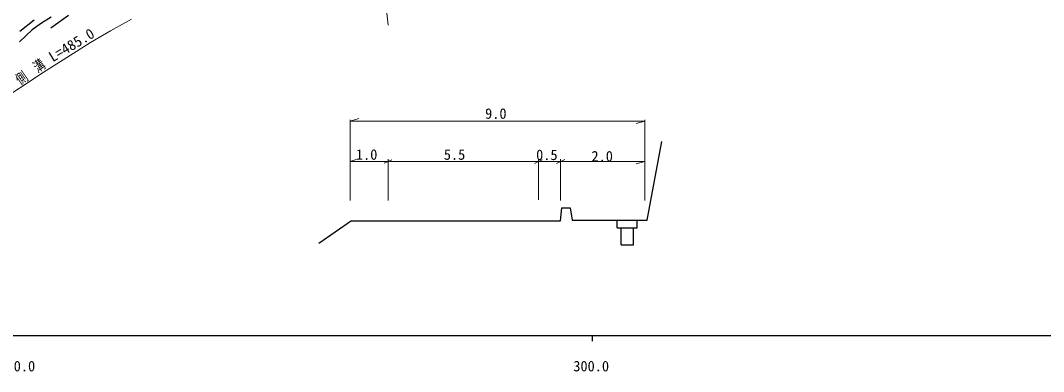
# Model space of a CAD drawing. Units: millimetres, scale not verified. Extents: x 40000 to 680000, y 20000 to 380000.
# Drawn here: x 268395 to 446668, y 198715 to 259901 of the extents above; entities that cross this region are included whole.
import ezdxf
from ezdxf.enums import TextEntityAlignment as Align

# ---------------------------------------------------------------- set-up
doc = ezdxf.new("R2010")
doc.units = ezdxf.units.MM
doc.header["$LTSCALE"] = 1000
for name, color, linetype, lineweight in [('M-BGD', 7, 'Continuous', 25), ('M-STR-HTXT', 7, 'Continuous', 13), ('M-TTL-BAND', 7, 'Continuous', 25)]:
    doc.layers.add(name, color=color, linetype=linetype, lineweight=lineweight)
doc.styles.add('ＭＳ ゴシック', font='')
doc.styles.get('ＭＳ ゴシック').set_extended_font_data('MS Gothic')

msp = doc.modelspace()

# ---------------------------------------------------------------- linework, layer by layer
at = {"layer": 'M-BGD'}
for p, q in [((377577, 225098), (380184, 238811)), ((362520, 224994), (362731, 227251)), ((362731, 227251), (364204, 227251)), ((364204, 227251), (364544, 225098)), ((326092, 224994), (320374, 221006)), ((326092, 224994), (362520, 224994)), ((364544, 225098), (377577, 225098)), ((372364, 223738), (372364, 225098)), ((375877, 223738), (375877, 225098)), ((372364, 223738), (375877, 223738)), ((373044, 220791), (373044, 223738)), ((375197, 220791), (375197, 223738)), ((373044, 220791), (375197, 220791))]:
    msp.add_line(p, q, dxfattribs=at)
for points in [[(273742, 260479), (272051, 259404), (270430, 258240), (268217, 256185)], [(276770, 260784), (273671, 258539)], [(270805, 259942), (268294, 257950)]]:
    msp.add_lwpolyline(points, dxfattribs=at)
at = {"layer": 'M-STR-HTXT'}
for p, q in [((327152, 304884), (332473, 259059)), ((325833, 228506), (325833, 242578)), ((325845, 242351), (327339, 242792)), ((377217, 228506), (377217, 242609)), ((326831, 242365), (325845, 242351)), ((326831, 242365), (375713, 242365)), ((377211, 242350), (375707, 241945)), ((375713, 242365), (377211, 242350)), ((325781, 235317), (327275, 235757)), ((326638, 235329), (325781, 235317)), ((326638, 235329), (376004, 235329)), ((331750, 235036), (333126, 235598)), ((332442, 228506), (332442, 235755)), ((357965, 234976), (359291, 235608)), ((358636, 228636), (358636, 235728)), ((361793, 234977), (363254, 235645)), ((362505, 228506), (362505, 235755)), ((376004, 235329), (377172, 235301)), ((377172, 235301), (375663, 234916))]:
    msp.add_line(p, q, dxfattribs=at)
msp.add_lwpolyline([(264208, 245471), (272331, 250835), (280617, 256071), (284061, 258104), (287731, 260147)], dxfattribs=at)
at = {"layer": 'M-TTL-BAND'}
for p, q in [((40000, 205000), (579000, 205000)), ((368000, 205000), (368000, 204000))]:
    msp.add_line(p, q, dxfattribs=at)

# ---------------------------------------------------------------- texts
at = {"layer": 'M-STR-HTXT', "style": 'ＭＳ ゴシック'}
msp.add_text('L=485.0', height=1833, rotation=31, dxfattribs=at).set_placement((274301, 252115), align=Align.BOTTOM_LEFT)
at = {"layer": 'M-STR-HTXT', "style": 'ＭＳ ゴシック', "width": 0.75}
msp.add_text('側\u3000溝', height=1833, rotation=35, dxfattribs=at).set_placement((268645, 248142), align=Align.BOTTOM_LEFT)
at = {"layer": 'M-STR-HTXT', "style": 'ＭＳ ゴシック'}
for s, p in [('9.0', (349358, 242211)), ('1.0', (326848, 235069)), ('5.5', (342169, 235069)), ('0.5', (358249, 235019)), ('2.0', (367895, 234779))]:
    msp.add_text(s, height=1833, dxfattribs=at).set_placement(p, align=Align.BOTTOM_LEFT)
at = {"layer": 'M-TTL-BAND', "style": 'ＭＳ ゴシック'}
for s, p in [('200.0', (267844, 198195)), ('300.0', (367844, 198195))]:
    msp.add_text(s, height=1833, dxfattribs=at).set_placement(p, align=Align.BOTTOM_CENTER)

doc.saveas('drawing.dxf')
